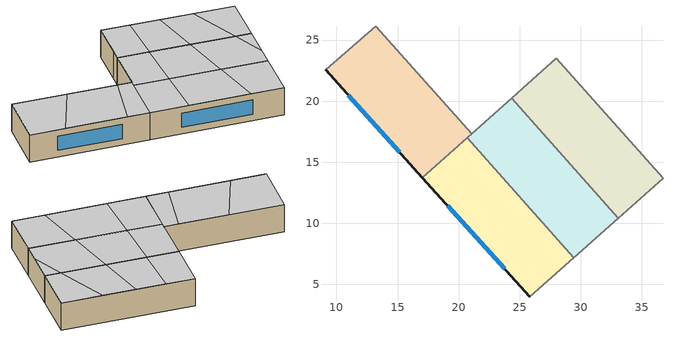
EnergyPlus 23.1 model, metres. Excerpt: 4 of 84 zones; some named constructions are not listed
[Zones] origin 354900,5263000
b510f6ad01c6923e_F1_dwelling_0
 floor to b510f6ad01c6923e_F0_dwelling_0 (EU_floor_Construction): 20.72,17.01 29.44,7.19 25.83,3.98 17.04,13.75 z3
 wall outside (EU_wall_Construction): 17.04,13.75 25.83,3.98 z3:6
 wall to b510f6ad01c6923e_F1_dwelling_1 (EU_wall_Construction): 29.44,7.19 20.72,17.01 z3:6
 wall adiabatic (EU_wall_Construction): 25.83,3.98 29.44,7.19 z3:6
 wall to b510f6ad01c6923e_F1_dwelling_9 (EU_wall_Construction): 20.72,17.01 17.04,13.75 z3:6
 window (EU_Window_Construction): 19.11,11.45 23.77,6.27 z3.7:5.3
 ceiling to b510f6ad01c6923e_F2_dwelling_6 (EU_floor_Construction): 23.65,6.41 26.38,10.64 23.03,14.41 19.58,10.92 z6
 ceiling to b510f6ad01c6923e_F2_dwelling_5 (EU_floor_Construction): 19.58,10.92 23.03,14.41 20.72,17.01 17.04,13.75 z6
 ceiling to b510f6ad01c6923e_F2_dwelling_7 (EU_floor_Construction): 29.44,7.19 26.38,10.64 23.65,6.41 25.83,3.98 z6
b510f6ad01c6923e_F1_dwelling_1
 floor to b510f6ad01c6923e_F0_dwelling_1 (EU_floor_Construction): 24.36,20.25 33.09,10.43 29.44,7.19 20.72,17.01 z3
 wall to b510f6ad01c6923e_F1_dwelling_2 (EU_wall_Construction): 33.09,10.43 24.36,20.25 z3:6
 wall adiabatic (EU_wall_Construction): 29.44,7.19 33.09,10.43 z3:6
 wall to b510f6ad01c6923e_F1_dwelling_10 (EU_wall_Construction): 24.36,20.25 21.06,17.32 z3:6
 wall to b510f6ad01c6923e_F1_dwelling_9 (EU_wall_Construction): 21.06,17.32 20.72,17.01 z3:6
 ceiling to b510f6ad01c6923e_F2_dwelling_7 (EU_floor_Construction): 30.75,8.35 32.02,11.63 29.12,14.9 26.38,10.64 29.44,7.19 z6
 ceiling to b510f6ad01c6923e_F2_dwelling_6 (EU_floor_Construction): 26.38,10.64 29.12,14.9 26.46,17.89 23.03,14.41 z6
 ceiling to b510f6ad01c6923e_F2_dwelling_5 (EU_floor_Construction): 23.03,14.41 26.46,17.89 24.36,20.25 20.72,17.01 z6
 ceiling to b510f6ad01c6923e_F2_dwelling_8 (EU_floor_Construction): 33.09,10.43 32.02,11.63 30.75,8.35 z6
b510f6ad01c6923e_F1_dwelling_2
 floor to b510f6ad01c6923e_F0_dwelling_2 (EU_floor_Construction): 28.01,23.49 36.73,13.67 33.09,10.43 24.36,20.25 z3
 wall to b510f6ad01c6923e_F1_dwelling_3 (EU_wall_Construction): 36.73,13.67 28.01,23.49 z3:6
 wall adiabatic (EU_wall_Construction): 33.09,10.43 36.73,13.67 z3:6
 wall to b510f6ad01c6923e_F1_dwelling_11 (EU_wall_Construction): 28,23.49 25.26,21.05 z3:6
 wall to b510f6ad01c6923e_F1_dwelling_10 (EU_wall_Construction): 25.26,21.05 24.36,20.25 z3:6
 ceiling adiabatic (EU_roof_Construction): 26.46,17.89 29.89,21.37 28.01,23.49 24.36,20.25 z6
 ceiling to b510f6ad01c6923e_F2_dwelling_7 (EU_floor_Construction): 32.02,11.63 34.01,16.73 31.86,19.15 29.12,14.9 z6
 ceiling to b510f6ad01c6923e_F2_dwelling_8 (EU_floor_Construction): 36.73,13.67 34.01,16.73 32.02,11.63 33.09,10.43 z6
 ceiling to b510f6ad01c6923e_F2_dwelling_6 (EU_floor_Construction): 29.12,14.9 31.86,19.15 29.89,21.37 26.46,17.89 z6
b510f6ad01c6923e_F1_dwelling_9
 floor to b510f6ad01c6923e_F0_dwelling_9 (EU_floor_Construction): 13.22,26.13 21.06,17.32 17.04,13.75 9.11,22.56 z3
 wall outside (EU_wall_Construction): 9.11,22.56 17.04,13.75 z3:6
 wall adiabatic (EU_wall_Construction): 13.22,26.13 9.11,22.56 z3:6
 wall to b510f6ad01c6923e_F1_dwelling_10 (EU_wall_Construction): 21.06,17.32 13.22,26.13 z3:6
 window (EU_Window_Construction): 10.97,20.49 15.18,15.81 z3.7:5.3
 ceiling to b510f6ad01c6923e_F2_dwelling_4 (EU_floor_Construction): 20.08,18.42 16.82,22.09 11.47,19.93 15.52,15.43 z6
 ceiling to b510f6ad01c6923e_F2_dwelling_3 (EU_floor_Construction): 16.82,22.09 13.22,26.13 9.11,22.56 11.47,19.93 z6
 ceiling to b510f6ad01c6923e_F2_dwelling_5 (EU_floor_Construction): 21.06,17.32 20.08,18.42 15.52,15.43 17.04,13.75 z6
[SCHEDULE:FILE] Column Number=1; Rows to Skip at Top=0; Number of Hours of Data=8760; Column Separator=Comma; Interpolate to Timestep=No; Minutes per Item=60; Adjust Schedule for Daylight Savings=Yes
Name | File
EU_Step8_GainSchedule_b510f6ad01c6923e_F4_dwelling_7_f000 | ../../schedules/b510f6ad01c6923e/b510f6ad01c6923e_F4_dwelling_7_f000_gain.csv
EU_Step8_GainSchedule_b510f6ad01c6923e_F4_dwelling_8_f000 | ../../schedules/b510f6ad01c6923e/b510f6ad01c6923e_F4_dwelling_8_f000_gain.csv
EU_Step8_GainSchedule_b510f6ad01c6923e_F4_dwelling_9_f000 | ../../schedules/b510f6ad01c6923e/b510f6ad01c6923e_F4_dwelling_9_f000_gain.csv
EU_Step8_GainSchedule_b510f6ad01c6923e_F4_dwelling_10_f000 | ../../schedules/b510f6ad01c6923e/b510f6ad01c6923e_F4_dwelling_10_f000_gain.csv
EU_Step8_GainSchedule_b510f6ad01c6923e_F4_dwelling_11_f000 | ../../schedules/b510f6ad01c6923e/b510f6ad01c6923e_F4_dwelling_11_f000_gain.csv
EU_Step8_GainSchedule_b510f6ad01c6923e_F4_dwelling_12_f000 | ../../schedules/b510f6ad01c6923e/b510f6ad01c6923e_F4_dwelling_12_f000_gain.csv
EU_Step8_GainSchedule_b510f6ad01c6923e_F4_dwelling_13_f000 | ../../schedules/b510f6ad01c6923e/b510f6ad01c6923e_F4_dwelling_13_f000_gain.csv
EU_Step8_GainSchedule_b510f6ad01c6923e_F4_dwelling_14_f000 | ../../schedules/b510f6ad01c6923e/b510f6ad01c6923e_F4_dwelling_14_f000_gain.csv
EU_Step8_GainSchedule_b510f6ad01c6923e_F4_dwelling_15_f000 | ../../schedules/b510f6ad01c6923e/b510f6ad01c6923e_F4_dwelling_15_f000_gain.csv
